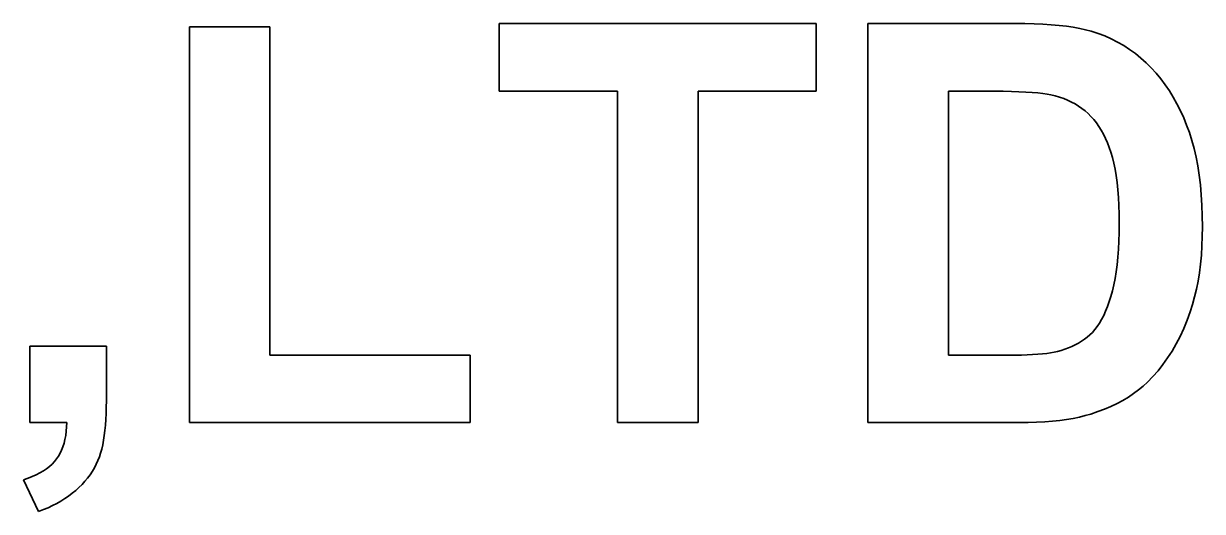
# Model space of a CAD drawing. Extents: x 23 to 587, y 4 to 413.
# Drawn here: x 253.559 to 256.513, y 164.563 to 165.786 of the extents above; entities that cross this region are included whole.
import ezdxf

# ---------------------------------------------------------------- set-up
doc = ezdxf.new("R2010")
doc.units = 0
doc.layers.get('0').update_dxf_attribs({"lineweight": 13})

# ---------------------------------------------------------------- blocks, each defined once
blk = doc.blocks.new('BLOCK7080')
at = {"color": 7, "lineweight": 35, "ltscale": 0.039734}
blk.add_line((-27.7303, 50.5346), (-26.1409, 50.5346), dxfattribs=at)
at = {"color": 7, "lineweight": 35, "ltscale": 0.008459}
for p, q in [((-27.7303, 50.1962), (-27.7303, 50.5346)), ((-26.1409, 50.5346), (-26.1409, 50.1962))]:
    blk.add_line(p, q, dxfattribs=at)
at = {"color": 7, "lineweight": 35, "ltscale": 0.018452}
blk.add_line((-25.8817, 50.5346), (-25.1437, 50.5346), dxfattribs=at)
at = {"color": 7, "lineweight": 35, "ltscale": 0.05}
blk.add_line((-25.8817, 48.5346), (-25.8817, 50.5346), dxfattribs=at)
at = {"color": 7, "lineweight": 35, "ltscale": 0.001218}
for p, q in [((-25.1437, 50.5346), (-25.0949, 50.5342)), ((-24.2051, 49.5155), (-24.2057, 49.4668))]:
    blk.add_line(p, q, dxfattribs=at)
at = {"color": 7, "lineweight": 35, "ltscale": 0.00116}
blk.add_line((-25.0949, 50.5342), (-25.0486, 50.5331), dxfattribs=at)
at = {"color": 7, "lineweight": 35, "ltscale": 0.001101}
blk.add_line((-25.0486, 50.5331), (-25.0046, 50.5311), dxfattribs=at)
at = {"color": 7, "lineweight": 35, "ltscale": 0.001043}
for p, q in [((-25.0046, 50.5311), (-24.9629, 50.5285)), ((-24.3367, 48.9285), (-24.3575, 48.8924))]:
    blk.add_line(p, q, dxfattribs=at)
at = {"color": 7, "lineweight": 35, "ltscale": 0.000984929}
blk.add_line((-24.9629, 50.5285), (-24.9237, 50.525), dxfattribs=at)
at = {"color": 7, "lineweight": 35, "ltscale": 0.000927618}
blk.add_line((-24.9237, 50.525), (-24.8868, 50.5208), dxfattribs=at)
at = {"color": 7, "lineweight": 35, "ltscale": 0.000871682}
blk.add_line((-24.8868, 50.5208), (-24.8523, 50.5159), dxfattribs=at)
at = {"color": 7, "lineweight": 35, "ltscale": 0.010096}
for p, q in [((-29.2828, 50.5182), (-28.879, 50.5182)), ((-26.733, 48.5346), (-27.1369, 48.5346))]:
    blk.add_line(p, q, dxfattribs=at)
at = {"color": 7, "lineweight": 35, "ltscale": 0.049591}
blk.add_line((-29.2828, 48.5346), (-29.2828, 50.5182), dxfattribs=at)
at = {"color": 7, "lineweight": 35, "ltscale": 0.041167}
blk.add_line((-28.879, 50.5182), (-28.879, 48.8716), dxfattribs=at)
at = {"color": 7, "lineweight": 35, "ltscale": 0.000815713}
blk.add_line((-24.8523, 50.5159), (-24.8202, 50.5101), dxfattribs=at)
at = {"color": 7, "lineweight": 35, "ltscale": 0.000761417}
blk.add_line((-24.8202, 50.5101), (-24.7904, 50.5036), dxfattribs=at)
at = {"color": 7, "lineweight": 35, "ltscale": 0.000708391}
blk.add_line((-24.7904, 50.5036), (-24.763, 50.4964), dxfattribs=at)
at = {"color": 7, "lineweight": 35, "ltscale": 0.00091095}
blk.add_line((-24.763, 50.4964), (-24.7284, 50.4852), dxfattribs=at)
at = {"color": 7, "lineweight": 35, "ltscale": 0.000900899}
blk.add_line((-24.7284, 50.4852), (-24.6947, 50.4724), dxfattribs=at)
at = {"color": 7, "lineweight": 35, "ltscale": 0.000892285}
blk.add_line((-24.6947, 50.4724), (-24.662, 50.4581), dxfattribs=at)
at = {"color": 7, "lineweight": 35, "ltscale": 0.000887126}
blk.add_line((-24.662, 50.4581), (-24.6303, 50.442), dxfattribs=at)
at = {"color": 7, "lineweight": 35, "ltscale": 0.000883802}
blk.add_line((-24.6303, 50.442), (-24.5997, 50.4244), dxfattribs=at)
at = {"color": 7, "lineweight": 35, "ltscale": 0.000883417}
blk.add_line((-24.5997, 50.4244), (-24.57, 50.4052), dxfattribs=at)
at = {"color": 7, "lineweight": 35, "ltscale": 0.000885116}
blk.add_line((-24.57, 50.4052), (-24.5414, 50.3844), dxfattribs=at)
at = {"color": 7, "lineweight": 35, "ltscale": 0.000889946}
blk.add_line((-24.5414, 50.3844), (-24.5138, 50.3619), dxfattribs=at)
at = {"color": 7, "lineweight": 35, "ltscale": 0.000896975}
blk.add_line((-24.5138, 50.3619), (-24.4872, 50.3379), dxfattribs=at)
at = {"color": 7, "lineweight": 35, "ltscale": 0.000906335}
blk.add_line((-24.4872, 50.3379), (-24.4615, 50.3122), dxfattribs=at)
at = {"color": 7, "lineweight": 35, "ltscale": 0.00091226}
blk.add_line((-24.4615, 50.3122), (-24.437, 50.2852), dxfattribs=at)
at = {"color": 7, "lineweight": 35, "ltscale": 0.000915665}
blk.add_line((-24.437, 50.2852), (-24.4137, 50.2569), dxfattribs=at)
at = {"color": 7, "lineweight": 35, "ltscale": 0.00092041}
blk.add_line((-24.4137, 50.2569), (-24.3916, 50.2275), dxfattribs=at)
at = {"color": 7, "lineweight": 35, "ltscale": 0.000926664}
blk.add_line((-24.3916, 50.2275), (-24.3707, 50.1969), dxfattribs=at)
at = {"color": 7, "lineweight": 35, "ltscale": 0.014837}
blk.add_line((-27.1369, 50.1962), (-27.7303, 50.1962), dxfattribs=at)
at = {"color": 7, "lineweight": 35, "ltscale": 0.041541}
for p, q in [((-27.1369, 48.5346), (-27.1369, 50.1962)), ((-26.733, 50.1962), (-26.733, 48.5346))]:
    blk.add_line(p, q, dxfattribs=at)
at = {"color": 7, "lineweight": 35, "ltscale": 0.014802}
blk.add_line((-26.1409, 50.1962), (-26.733, 50.1962), dxfattribs=at)
at = {"color": 7, "lineweight": 35, "ltscale": 0.004536}
blk.add_line((-25.4779, 50.1962), (-25.2965, 50.1962), dxfattribs=at)
at = {"color": 7, "lineweight": 35, "ltscale": 0.033117}
blk.add_line((-25.4779, 48.8716), (-25.4779, 50.1962), dxfattribs=at)
at = {"color": 7, "lineweight": 35, "ltscale": 0.001194}
blk.add_line((-25.2965, 50.1962), (-25.2487, 50.1961), dxfattribs=at)
at = {"color": 7, "lineweight": 35, "ltscale": 0.001113}
blk.add_line((-25.2487, 50.1961), (-25.2042, 50.1955), dxfattribs=at)
at = {"color": 7, "lineweight": 35, "ltscale": 0.001032}
blk.add_line((-25.2042, 50.1955), (-25.1629, 50.1945), dxfattribs=at)
at = {"color": 7, "lineweight": 35, "ltscale": 0.000951218}
blk.add_line((-25.1629, 50.1945), (-25.1249, 50.1932), dxfattribs=at)
at = {"color": 7, "lineweight": 35, "ltscale": 0.000870424}
blk.add_line((-25.1249, 50.1932), (-25.0901, 50.1915), dxfattribs=at)
at = {"color": 7, "lineweight": 35, "ltscale": 0.000789882}
blk.add_line((-25.0901, 50.1915), (-25.0586, 50.1894), dxfattribs=at)
at = {"color": 7, "lineweight": 35, "ltscale": 0.00070992}
blk.add_line((-25.0586, 50.1894), (-25.0303, 50.1869), dxfattribs=at)
at = {"color": 7, "lineweight": 35, "ltscale": 0.00062972}
blk.add_line((-25.0303, 50.1869), (-25.0053, 50.184), dxfattribs=at)
at = {"color": 7, "lineweight": 35, "ltscale": 0.00055081}
blk.add_line((-25.0053, 50.184), (-24.9835, 50.1808), dxfattribs=at)
at = {"color": 7, "lineweight": 35, "ltscale": 0.000472162}
blk.add_line((-24.9835, 50.1808), (-24.965, 50.1772), dxfattribs=at)
at = {"color": 7, "lineweight": 35, "ltscale": 0.000572519}
blk.add_line((-24.965, 50.1772), (-24.9427, 50.1718), dxfattribs=at)
at = {"color": 7, "lineweight": 35, "ltscale": 0.000558688}
blk.add_line((-24.9427, 50.1718), (-24.9213, 50.1655), dxfattribs=at)
at = {"color": 7, "lineweight": 35, "ltscale": 0.00054676}
blk.add_line((-24.9213, 50.1655), (-24.9006, 50.1584), dxfattribs=at)
at = {"color": 7, "lineweight": 35, "ltscale": 0.000935156}
blk.add_line((-24.3707, 50.1969), (-24.351, 50.1651), dxfattribs=at)
at = {"color": 7, "lineweight": 35, "ltscale": 0.000945505}
blk.add_line((-24.351, 50.1651), (-24.3326, 50.1321), dxfattribs=at)
at = {"color": 7, "lineweight": 35, "ltscale": 0.000536303}
blk.add_line((-24.9006, 50.1584), (-24.8807, 50.1503), dxfattribs=at)
at = {"color": 7, "lineweight": 35, "ltscale": 0.000527319}
blk.add_line((-24.8807, 50.1503), (-24.8616, 50.1413), dxfattribs=at)
at = {"color": 7, "lineweight": 35, "ltscale": 0.000519536}
blk.add_line((-24.8616, 50.1413), (-24.8433, 50.1315), dxfattribs=at)
at = {"color": 7, "lineweight": 35, "ltscale": 0.000513783}
blk.add_line((-24.8433, 50.1315), (-24.8258, 50.1207), dxfattribs=at)
at = {"color": 7, "lineweight": 35, "ltscale": 0.000509329}
blk.add_line((-24.8258, 50.1207), (-24.8091, 50.1091), dxfattribs=at)
at = {"color": 7, "lineweight": 35, "ltscale": 0.000507349}
blk.add_line((-24.8091, 50.1091), (-24.7932, 50.0965), dxfattribs=at)
at = {"color": 7, "lineweight": 35, "ltscale": 0.000957753}
blk.add_line((-24.3326, 50.1321), (-24.3152, 50.0979), dxfattribs=at)
at = {"color": 7, "lineweight": 35, "ltscale": 0.0005061}
blk.add_line((-24.7932, 50.0965), (-24.7781, 50.083), dxfattribs=at)
at = {"color": 7, "lineweight": 35, "ltscale": 0.000510338}
blk.add_line((-24.7781, 50.083), (-24.7637, 50.0686), dxfattribs=at)
at = {"color": 7, "lineweight": 35, "ltscale": 0.000518829}
blk.add_line((-24.7637, 50.0686), (-24.7499, 50.053), dxfattribs=at)
at = {"color": 7, "lineweight": 35, "ltscale": 0.000529774}
blk.add_line((-24.7499, 50.053), (-24.7368, 50.0364), dxfattribs=at)
at = {"color": 7, "lineweight": 35, "ltscale": 0.000971504}
blk.add_line((-24.3152, 50.0979), (-24.2991, 50.0625), dxfattribs=at)
at = {"color": 7, "lineweight": 35, "ltscale": 0.000986949}
blk.add_line((-24.2991, 50.0625), (-24.2843, 50.026), dxfattribs=at)
at = {"color": 7, "lineweight": 35, "ltscale": 0.000541435}
blk.add_line((-24.7368, 50.0364), (-24.7244, 50.0186), dxfattribs=at)
at = {"color": 7, "lineweight": 35, "ltscale": 0.000555458}
blk.add_line((-24.7244, 50.0186), (-24.7126, 49.9998), dxfattribs=at)
at = {"color": 7, "lineweight": 35, "ltscale": 0.000570564}
blk.add_line((-24.7126, 49.9998), (-24.7014, 49.9799), dxfattribs=at)
at = {"color": 7, "lineweight": 35, "ltscale": 0.001004}
blk.add_line((-24.2843, 50.026), (-24.2706, 49.9882), dxfattribs=at)
at = {"color": 7, "lineweight": 35, "ltscale": 0.001028}
blk.add_line((-24.2706, 49.9882), (-24.2581, 49.949), dxfattribs=at)
at = {"color": 7, "lineweight": 35, "ltscale": 0.000586688}
blk.add_line((-24.7014, 49.9799), (-24.691, 49.9589), dxfattribs=at)
at = {"color": 7, "lineweight": 35, "ltscale": 0.000604545}
blk.add_line((-24.691, 49.9589), (-24.6811, 49.9368), dxfattribs=at)
at = {"color": 7, "lineweight": 35, "ltscale": 0.000623362}
blk.add_line((-24.6811, 49.9368), (-24.672, 49.9136), dxfattribs=at)
at = {"color": 7, "lineweight": 35, "ltscale": 0.001063}
for p, q in [((-24.2581, 49.949), (-24.247, 49.908)), ((-24.3173, 48.9664), (-24.3367, 48.9285))]:
    blk.add_line(p, q, dxfattribs=at)
at = {"color": 7, "lineweight": 35, "ltscale": 0.00064352}
blk.add_line((-24.672, 49.9136), (-24.6635, 49.8893), dxfattribs=at)
at = {"color": 7, "lineweight": 35, "ltscale": 0.000676336}
blk.add_line((-24.6635, 49.8893), (-24.6557, 49.8634), dxfattribs=at)
at = {"color": 7, "lineweight": 35, "ltscale": 0.001098}
blk.add_line((-24.247, 49.908), (-24.2372, 49.8652), dxfattribs=at)
at = {"color": 7, "lineweight": 35, "ltscale": 0.000722381}
blk.add_line((-24.6557, 49.8634), (-24.6487, 49.8353), dxfattribs=at)
at = {"color": 7, "lineweight": 35, "ltscale": 0.00077147}
blk.add_line((-24.6487, 49.8353), (-24.6426, 49.8051), dxfattribs=at)
at = {"color": 7, "lineweight": 35, "ltscale": 0.001135}
for p, q in [((-24.2372, 49.8652), (-24.2287, 49.8206)), ((-24.6225, 49.5332), (-24.6229, 49.4878))]:
    blk.add_line(p, q, dxfattribs=at)
at = {"color": 7, "lineweight": 35, "ltscale": 0.001174}
blk.add_line((-24.2287, 49.8206), (-24.2214, 49.7742), dxfattribs=at)
at = {"color": 7, "lineweight": 35, "ltscale": 0.000819613}
blk.add_line((-24.6426, 49.8051), (-24.6373, 49.7727), dxfattribs=at)
at = {"color": 7, "lineweight": 35, "ltscale": 0.00087095}
blk.add_line((-24.6373, 49.7727), (-24.6328, 49.7382), dxfattribs=at)
at = {"color": 7, "lineweight": 35, "ltscale": 0.001213}
blk.add_line((-24.2214, 49.7742), (-24.2155, 49.726), dxfattribs=at)
at = {"color": 7, "lineweight": 35, "ltscale": 0.000921646}
blk.add_line((-24.6328, 49.7382), (-24.6291, 49.7015), dxfattribs=at)
at = {"color": 7, "lineweight": 35, "ltscale": 0.00097387}
blk.add_line((-24.6291, 49.7015), (-24.6262, 49.6627), dxfattribs=at)
at = {"color": 7, "lineweight": 35, "ltscale": 0.001254}
blk.add_line((-24.2155, 49.726), (-24.211, 49.6761), dxfattribs=at)
at = {"color": 7, "lineweight": 35, "ltscale": 0.001026}
blk.add_line((-24.6262, 49.6627), (-24.6242, 49.6217), dxfattribs=at)
at = {"color": 7, "lineweight": 35, "ltscale": 0.001296}
blk.add_line((-24.211, 49.6761), (-24.2077, 49.6243), dxfattribs=at)
at = {"color": 7, "lineweight": 35, "ltscale": 0.001079}
blk.add_line((-24.6242, 49.6217), (-24.6229, 49.5785), dxfattribs=at)
at = {"color": 7, "lineweight": 35, "ltscale": 0.001133}
blk.add_line((-24.6229, 49.5785), (-24.6225, 49.5332), dxfattribs=at)
at = {"color": 7, "lineweight": 35, "ltscale": 0.001339}
blk.add_line((-24.2077, 49.6243), (-24.2057, 49.5708), dxfattribs=at)
at = {"color": 7, "lineweight": 35, "ltscale": 0.001383}
blk.add_line((-24.2057, 49.5708), (-24.2051, 49.5155), dxfattribs=at)
at = {"color": 7, "lineweight": 35, "ltscale": 0.001087}
blk.add_line((-24.6229, 49.4878), (-24.6242, 49.4443), dxfattribs=at)
at = {"color": 7, "lineweight": 35, "ltscale": 0.001184}
blk.add_line((-24.2057, 49.4668), (-24.2075, 49.4194), dxfattribs=at)
at = {"color": 7, "lineweight": 35, "ltscale": 0.000991373}
blk.add_line((-24.6262, 49.4028), (-24.6291, 49.3633), dxfattribs=at)
at = {"color": 7, "lineweight": 35, "ltscale": 0.001039}
blk.add_line((-24.6242, 49.4443), (-24.6262, 49.4028), dxfattribs=at)
at = {"color": 7, "lineweight": 35, "ltscale": 0.001152}
blk.add_line((-24.2075, 49.4194), (-24.2106, 49.3735), dxfattribs=at)
at = {"color": 7, "lineweight": 35, "ltscale": 0.000944434}
blk.add_line((-24.6291, 49.3633), (-24.6328, 49.3257), dxfattribs=at)
at = {"color": 7, "lineweight": 35, "ltscale": 0.00112}
blk.add_line((-24.2106, 49.3735), (-24.2149, 49.3289), dxfattribs=at)
at = {"color": 7, "lineweight": 35, "ltscale": 0.000852734}
blk.add_line((-24.6373, 49.29), (-24.6426, 49.2563), dxfattribs=at)
at = {"color": 7, "lineweight": 35, "ltscale": 0.000898945}
blk.add_line((-24.6328, 49.3257), (-24.6373, 49.29), dxfattribs=at)
at = {"color": 7, "lineweight": 35, "ltscale": 0.001061}
blk.add_line((-24.2204, 49.2856), (-24.2272, 49.2437), dxfattribs=at)
at = {"color": 7, "lineweight": 35, "ltscale": 0.00109}
blk.add_line((-24.2149, 49.3289), (-24.2204, 49.2856), dxfattribs=at)
at = {"color": 7, "lineweight": 35, "ltscale": 0.000764673}
blk.add_line((-24.6487, 49.2246), (-24.6557, 49.1948), dxfattribs=at)
at = {"color": 7, "lineweight": 35, "ltscale": 0.000808894}
blk.add_line((-24.6426, 49.2563), (-24.6487, 49.2246), dxfattribs=at)
at = {"color": 7, "lineweight": 35, "ltscale": 0.001033}
blk.add_line((-24.2272, 49.2437), (-24.2352, 49.2032), dxfattribs=at)
at = {"color": 7, "lineweight": 35, "ltscale": 0.000686184}
blk.add_line((-24.6635, 49.1669), (-24.6719, 49.1408), dxfattribs=at)
at = {"color": 7, "lineweight": 35, "ltscale": 0.000723233}
blk.add_line((-24.6557, 49.1948), (-24.6635, 49.1669), dxfattribs=at)
at = {"color": 7, "lineweight": 35, "ltscale": 0.000979803}
blk.add_line((-24.2444, 49.164), (-24.2548, 49.1263), dxfattribs=at)
at = {"color": 7, "lineweight": 35, "ltscale": 0.001006}
blk.add_line((-24.2352, 49.2032), (-24.2444, 49.164), dxfattribs=at)
at = {"color": 7, "lineweight": 35, "ltscale": 0.00062267}
blk.add_line((-24.6808, 49.1162), (-24.6902, 49.0931), dxfattribs=at)
at = {"color": 7, "lineweight": 35, "ltscale": 0.000653899}
blk.add_line((-24.6719, 49.1408), (-24.6808, 49.1162), dxfattribs=at)
at = {"color": 7, "lineweight": 35, "ltscale": 0.000955838}
blk.add_line((-24.2548, 49.1263), (-24.2665, 49.0899), dxfattribs=at)
at = {"color": 7, "lineweight": 35, "ltscale": 0.00053697}
blk.add_line((-24.7104, 49.0515), (-24.7212, 49.0329), dxfattribs=at)
at = {"color": 7, "lineweight": 35, "ltscale": 0.000564555}
blk.add_line((-24.7, 49.0715), (-24.7104, 49.0515), dxfattribs=at)
at = {"color": 7, "lineweight": 35, "ltscale": 0.000593024}
blk.add_line((-24.6902, 49.0931), (-24.7, 49.0715), dxfattribs=at)
at = {"color": 7, "lineweight": 35, "ltscale": 0.001112}
blk.add_line((-24.2821, 49.047), (-24.299, 49.0059), dxfattribs=at)
at = {"color": 7, "lineweight": 35, "ltscale": 0.00114}
blk.add_line((-24.2665, 49.0899), (-24.2821, 49.047), dxfattribs=at)
at = {"color": 7, "lineweight": 35, "ltscale": 0.000445622}
blk.add_line((-24.7565, 48.9864), (-24.7692, 48.9739), dxfattribs=at)
at = {"color": 7, "lineweight": 35, "ltscale": 0.000465269}
blk.add_line((-24.7442, 49.0004), (-24.7565, 48.9864), dxfattribs=at)
at = {"color": 7, "lineweight": 35, "ltscale": 0.000486528}
blk.add_line((-24.7325, 49.0159), (-24.7442, 49.0004), dxfattribs=at)
at = {"color": 7, "lineweight": 35, "ltscale": 0.000510576}
blk.add_line((-24.7212, 49.0329), (-24.7325, 49.0159), dxfattribs=at)
at = {"color": 7, "lineweight": 35, "ltscale": 0.001088}
blk.add_line((-24.299, 49.0059), (-24.3173, 48.9664), dxfattribs=at)
at = {"color": 7, "lineweight": 35, "ltscale": 0.000461683}
blk.add_line((-24.8423, 48.9237), (-24.859, 48.9158), dxfattribs=at)
at = {"color": 7, "lineweight": 35, "ltscale": 0.000454058}
blk.add_line((-24.8264, 48.9324), (-24.8423, 48.9237), dxfattribs=at)
at = {"color": 7, "lineweight": 35, "ltscale": 0.00044822}
blk.add_line((-24.8111, 48.9418), (-24.8264, 48.9324), dxfattribs=at)
at = {"color": 7, "lineweight": 35, "ltscale": 0.00044323}
blk.add_line((-24.7964, 48.9518), (-24.8111, 48.9418), dxfattribs=at)
at = {"color": 7, "lineweight": 35, "ltscale": 0.000439946}
blk.add_line((-24.7825, 48.9625), (-24.7964, 48.9518), dxfattribs=at)
at = {"color": 7, "lineweight": 35, "ltscale": 0.000437967}
blk.add_line((-24.7692, 48.9739), (-24.7825, 48.9625), dxfattribs=at)
at = {"color": 7, "lineweight": 35, "ltscale": 0.009584}
for p, q in [((-30.0823, 48.5346), (-30.0823, 48.918)), ((-30.0823, 48.918), (-29.6989, 48.918))]:
    blk.add_line(p, q, dxfattribs=at)
at = {"color": 7, "lineweight": 35, "ltscale": 0.006856}
blk.add_line((-29.6989, 48.918), (-29.6989, 48.6437), dxfattribs=at)
at = {"color": 7, "lineweight": 35, "ltscale": 0.025102}
blk.add_line((-28.879, 48.8716), (-27.8749, 48.8716), dxfattribs=at)
at = {"color": 7, "lineweight": 35, "ltscale": 0.008424}
blk.add_line((-27.8749, 48.8716), (-27.8749, 48.5346), dxfattribs=at)
at = {"color": 7, "lineweight": 35, "ltscale": 0.007537}
blk.add_line((-25.1764, 48.8716), (-25.4779, 48.8716), dxfattribs=at)
at = {"color": 7, "lineweight": 35, "ltscale": 0.000822438}
blk.add_line((-25.1435, 48.8717), (-25.1764, 48.8716), dxfattribs=at)
at = {"color": 7, "lineweight": 35, "ltscale": 0.000775286}
blk.add_line((-25.1125, 48.8723), (-25.1435, 48.8717), dxfattribs=at)
at = {"color": 7, "lineweight": 35, "ltscale": 0.000728609}
blk.add_line((-25.0834, 48.8733), (-25.1125, 48.8723), dxfattribs=at)
at = {"color": 7, "lineweight": 35, "ltscale": 0.000681752}
blk.add_line((-25.0562, 48.8746), (-25.0834, 48.8733), dxfattribs=at)
at = {"color": 7, "lineweight": 35, "ltscale": 0.000635438}
blk.add_line((-25.0308, 48.8763), (-25.0562, 48.8746), dxfattribs=at)
at = {"color": 7, "lineweight": 35, "ltscale": 0.000589456}
blk.add_line((-25.0073, 48.8784), (-25.0308, 48.8763), dxfattribs=at)
at = {"color": 7, "lineweight": 35, "ltscale": 0.000543387}
blk.add_line((-24.9857, 48.8809), (-25.0073, 48.8784), dxfattribs=at)
at = {"color": 7, "lineweight": 35, "ltscale": 0.000497931}
blk.add_line((-24.966, 48.8838), (-24.9857, 48.8809), dxfattribs=at)
at = {"color": 7, "lineweight": 35, "ltscale": 0.000453359}
blk.add_line((-24.9482, 48.887), (-24.966, 48.8838), dxfattribs=at)
at = {"color": 7, "lineweight": 35, "ltscale": 0.000408836}
blk.add_line((-24.9322, 48.8907), (-24.9482, 48.887), dxfattribs=at)
at = {"color": 7, "lineweight": 35, "ltscale": 0.000500099}
blk.add_line((-24.9129, 48.8959), (-24.9322, 48.8907), dxfattribs=at)
at = {"color": 7, "lineweight": 35, "ltscale": 0.000489081}
blk.add_line((-24.8943, 48.9018), (-24.9129, 48.8959), dxfattribs=at)
at = {"color": 7, "lineweight": 35, "ltscale": 0.000478908}
blk.add_line((-24.8763, 48.9085), (-24.8943, 48.9018), dxfattribs=at)
at = {"color": 7, "lineweight": 35, "ltscale": 0.000469439}
blk.add_line((-24.859, 48.9158), (-24.8763, 48.9085), dxfattribs=at)
at = {"color": 7, "lineweight": 35, "ltscale": 0.001024}
blk.add_line((-24.3575, 48.8924), (-24.3796, 48.8579), dxfattribs=at)
at = {"color": 7, "lineweight": 35, "ltscale": 0.000992919}
blk.add_line((-24.4029, 48.825), (-24.4276, 48.7939), dxfattribs=at)
at = {"color": 7, "lineweight": 35, "ltscale": 0.001007}
blk.add_line((-24.3796, 48.8579), (-24.4029, 48.825), dxfattribs=at)
at = {"color": 7, "lineweight": 35, "ltscale": 0.000973299}
blk.add_line((-24.4535, 48.7644), (-24.4807, 48.7365), dxfattribs=at)
at = {"color": 7, "lineweight": 35, "ltscale": 0.000981745}
blk.add_line((-24.4276, 48.7939), (-24.4535, 48.7644), dxfattribs=at)
at = {"color": 7, "lineweight": 35, "ltscale": 0.000767088}
blk.add_line((-24.5256, 48.6974), (-24.5503, 48.6792), dxfattribs=at)
at = {"color": 7, "lineweight": 35, "ltscale": 0.000751797}
blk.add_line((-24.5024, 48.7165), (-24.5256, 48.6974), dxfattribs=at)
at = {"color": 7, "lineweight": 35, "ltscale": 0.000738902}
blk.add_line((-24.4807, 48.7365), (-24.5024, 48.7165), dxfattribs=at)
at = {"color": 7, "lineweight": 35, "ltscale": 0.000814082}
blk.add_line((-29.6989, 48.6437), (-29.6992, 48.6112), dxfattribs=at)
at = {"color": 7, "lineweight": 35, "ltscale": 0.000847673}
blk.add_line((-24.6332, 48.6299), (-24.6638, 48.6153), dxfattribs=at)
at = {"color": 7, "lineweight": 35, "ltscale": 0.000824609}
blk.add_line((-24.6041, 48.6454), (-24.6332, 48.6299), dxfattribs=at)
at = {"color": 7, "lineweight": 35, "ltscale": 0.000803581}
blk.add_line((-24.5765, 48.6618), (-24.6041, 48.6454), dxfattribs=at)
at = {"color": 7, "lineweight": 35, "ltscale": 0.000784296}
blk.add_line((-24.5503, 48.6792), (-24.5765, 48.6618), dxfattribs=at)
at = {"color": 7, "lineweight": 35, "ltscale": 0.000745512}
blk.add_line((-29.7001, 48.58), (-29.7015, 48.5502), dxfattribs=at)
at = {"color": 7, "lineweight": 35, "ltscale": 0.000780018}
blk.add_line((-29.6992, 48.6112), (-29.7001, 48.58), dxfattribs=at)
at = {"color": 7, "lineweight": 35, "ltscale": 0.000757922}
blk.add_line((-24.7921, 48.5689), (-24.8215, 48.5617), dxfattribs=at)
at = {"color": 7, "lineweight": 35, "ltscale": 0.000719398}
blk.add_line((-24.7644, 48.5769), (-24.7921, 48.5689), dxfattribs=at)
at = {"color": 7, "lineweight": 35, "ltscale": 0.000924303}
blk.add_line((-24.7294, 48.5888), (-24.7644, 48.5769), dxfattribs=at)
at = {"color": 7, "lineweight": 35, "ltscale": 0.000897624}
blk.add_line((-24.6959, 48.6016), (-24.7294, 48.5888), dxfattribs=at)
at = {"color": 7, "lineweight": 35, "ltscale": 0.000871586}
blk.add_line((-24.6638, 48.6153), (-24.6959, 48.6016), dxfattribs=at)
at = {"color": 7, "lineweight": 35, "ltscale": 0.004639}
blk.add_line((-29.8967, 48.5346), (-30.0823, 48.5346), dxfattribs=at)
at = {"color": 7, "lineweight": 35, "ltscale": 0.000545415}
blk.add_line((-29.8997, 48.4902), (-29.8978, 48.5119), dxfattribs=at)
at = {"color": 7, "lineweight": 35, "ltscale": 0.000568183}
blk.add_line((-29.8978, 48.5119), (-29.8967, 48.5346), dxfattribs=at)
at = {"color": 7, "lineweight": 35, "ltscale": 0.000677525}
blk.add_line((-29.7035, 48.5218), (-29.7061, 48.4949), dxfattribs=at)
at = {"color": 7, "lineweight": 35, "ltscale": 0.000710536}
blk.add_line((-29.7015, 48.5502), (-29.7035, 48.5218), dxfattribs=at)
at = {"color": 7, "lineweight": 35, "ltscale": 0.035198}
blk.add_line((-27.8749, 48.5346), (-29.2828, 48.5346), dxfattribs=at)
at = {"color": 7, "lineweight": 35, "ltscale": 0.018997}
blk.add_line((-25.1219, 48.5346), (-25.8817, 48.5346), dxfattribs=at)
at = {"color": 7, "lineweight": 35, "ltscale": 0.001096}
blk.add_line((-25.078, 48.535), (-25.1219, 48.5346), dxfattribs=at)
at = {"color": 7, "lineweight": 35, "ltscale": 0.001051}
blk.add_line((-25.036, 48.5363), (-25.078, 48.535), dxfattribs=at)
at = {"color": 7, "lineweight": 35, "ltscale": 0.001008}
blk.add_line((-24.9957, 48.5384), (-25.036, 48.5363), dxfattribs=at)
at = {"color": 7, "lineweight": 35, "ltscale": 0.000964169}
blk.add_line((-24.9573, 48.5414), (-24.9957, 48.5384), dxfattribs=at)
at = {"color": 7, "lineweight": 35, "ltscale": 0.000920772}
blk.add_line((-24.9206, 48.5451), (-24.9573, 48.5414), dxfattribs=at)
at = {"color": 7, "lineweight": 35, "ltscale": 0.000878687}
blk.add_line((-24.8858, 48.5498), (-24.9206, 48.5451), dxfattribs=at)
at = {"color": 7, "lineweight": 35, "ltscale": 0.000837584}
blk.add_line((-24.8527, 48.5553), (-24.8858, 48.5498), dxfattribs=at)
at = {"color": 7, "lineweight": 35, "ltscale": 0.000796838}
blk.add_line((-24.8215, 48.5617), (-24.8527, 48.5553), dxfattribs=at)
at = {"color": 7, "lineweight": 35, "ltscale": 0.000502679}
blk.add_line((-29.9064, 48.4497), (-29.9026, 48.4694), dxfattribs=at)
at = {"color": 7, "lineweight": 35, "ltscale": 0.000522916}
blk.add_line((-29.9026, 48.4694), (-29.8997, 48.4902), dxfattribs=at)
at = {"color": 7, "lineweight": 35, "ltscale": 0.00061061}
blk.add_line((-29.7092, 48.4693), (-29.713, 48.4451), dxfattribs=at)
at = {"color": 7, "lineweight": 35, "ltscale": 0.00064416}
blk.add_line((-29.7061, 48.4949), (-29.7092, 48.4693), dxfattribs=at)
at = {"color": 7, "lineweight": 35, "ltscale": 0.000438209}
blk.add_line((-29.9308, 48.3805), (-29.9233, 48.3963), dxfattribs=at)
at = {"color": 7, "lineweight": 35, "ltscale": 0.000451378}
blk.add_line((-29.9233, 48.3963), (-29.9167, 48.4131), dxfattribs=at)
at = {"color": 7, "lineweight": 35, "ltscale": 0.00046592}
blk.add_line((-29.9167, 48.4131), (-29.9111, 48.4309), dxfattribs=at)
at = {"color": 7, "lineweight": 35, "ltscale": 0.000484532}
blk.add_line((-29.9111, 48.4309), (-29.9064, 48.4497), dxfattribs=at)
at = {"color": 7, "lineweight": 35, "ltscale": 0.000516475}
blk.add_line((-29.7221, 48.401), (-29.7276, 48.3811), dxfattribs=at)
at = {"color": 7, "lineweight": 35, "ltscale": 0.000547741}
blk.add_line((-29.7173, 48.4224), (-29.7221, 48.401), dxfattribs=at)
at = {"color": 7, "lineweight": 35, "ltscale": 0.00057849}
blk.add_line((-29.713, 48.4451), (-29.7173, 48.4224), dxfattribs=at)
at = {"color": 7, "lineweight": 35, "ltscale": 0.000430411}
blk.add_line((-29.9709, 48.3262), (-29.9591, 48.3387), dxfattribs=at)
at = {"color": 7, "lineweight": 35, "ltscale": 0.00041953}
blk.add_line((-29.9591, 48.3387), (-29.9486, 48.3518), dxfattribs=at)
at = {"color": 7, "lineweight": 35, "ltscale": 0.000418135}
blk.add_line((-29.9486, 48.3518), (-29.9392, 48.3656), dxfattribs=at)
at = {"color": 7, "lineweight": 35, "ltscale": 0.000426399}
blk.add_line((-29.9392, 48.3656), (-29.9308, 48.3805), dxfattribs=at)
at = {"color": 7, "lineweight": 35, "ltscale": 0.000501074}
blk.add_line((-29.7411, 48.3434), (-29.7494, 48.3252), dxfattribs=at)
at = {"color": 7, "lineweight": 35, "ltscale": 0.000500265}
blk.add_line((-29.7338, 48.3621), (-29.7411, 48.3434), dxfattribs=at)
at = {"color": 7, "lineweight": 35, "ltscale": 0.00050099}
blk.add_line((-29.7276, 48.3811), (-29.7338, 48.3621), dxfattribs=at)
at = {"color": 7, "lineweight": 35, "ltscale": 0.000522102}
blk.add_line((-30.0501, 48.2722), (-30.0316, 48.2819), dxfattribs=at)
at = {"color": 7, "lineweight": 35, "ltscale": 0.000499488}
blk.add_line((-30.0316, 48.2819), (-30.0144, 48.2921), dxfattribs=at)
at = {"color": 7, "lineweight": 35, "ltscale": 0.000478886}
blk.add_line((-30.0144, 48.2921), (-29.9986, 48.3029), dxfattribs=at)
at = {"color": 7, "lineweight": 35, "ltscale": 0.000461073}
blk.add_line((-29.9986, 48.3029), (-29.9841, 48.3143), dxfattribs=at)
at = {"color": 7, "lineweight": 35, "ltscale": 0.000443969}
blk.add_line((-29.9841, 48.3143), (-29.9709, 48.3262), dxfattribs=at)
at = {"color": 7, "lineweight": 35, "ltscale": 0.000512307}
blk.add_line((-29.769, 48.2899), (-29.7804, 48.2728), dxfattribs=at)
at = {"color": 7, "lineweight": 35, "ltscale": 0.000507279}
blk.add_line((-29.7587, 48.3073), (-29.769, 48.2899), dxfattribs=at)
at = {"color": 7, "lineweight": 35, "ltscale": 0.000503322}
blk.add_line((-29.7494, 48.3252), (-29.7587, 48.3073), dxfattribs=at)
at = {"color": 7, "lineweight": 35, "ltscale": 0.000596966}
blk.add_line((-30.1137, 48.2467), (-30.0911, 48.2547), dxfattribs=at)
at = {"color": 7, "lineweight": 35, "ltscale": 0.004378}
blk.add_line((-30.0386, 48.0885), (-30.1137, 48.2467), dxfattribs=at)
at = {"color": 7, "lineweight": 35, "ltscale": 0.000570666}
blk.add_line((-30.0911, 48.2547), (-30.07, 48.2632), dxfattribs=at)
at = {"color": 7, "lineweight": 35, "ltscale": 0.000545573}
blk.add_line((-30.07, 48.2632), (-30.0501, 48.2722), dxfattribs=at)
at = {"color": 7, "lineweight": 35, "ltscale": 0.00054677}
blk.add_line((-29.8206, 48.224), (-29.836, 48.2085), dxfattribs=at)
at = {"color": 7, "lineweight": 35, "ltscale": 0.000536051}
blk.add_line((-29.8062, 48.2399), (-29.8206, 48.224), dxfattribs=at)
at = {"color": 7, "lineweight": 35, "ltscale": 0.000527074}
blk.add_line((-29.7928, 48.2561), (-29.8062, 48.2399), dxfattribs=at)
at = {"color": 7, "lineweight": 35, "ltscale": 0.000518856}
blk.add_line((-29.7804, 48.2728), (-29.7928, 48.2561), dxfattribs=at)
at = {"color": 7, "lineweight": 35, "ltscale": 0.000574748}
blk.add_line((-29.8878, 48.1656), (-29.9068, 48.1527), dxfattribs=at)
at = {"color": 7, "lineweight": 35, "ltscale": 0.000566871}
blk.add_line((-29.8697, 48.1793), (-29.8878, 48.1656), dxfattribs=at)
at = {"color": 7, "lineweight": 35, "ltscale": 0.000560217}
blk.add_line((-29.8524, 48.1936), (-29.8697, 48.1793), dxfattribs=at)
at = {"color": 7, "lineweight": 35, "ltscale": 0.000554616}
blk.add_line((-29.836, 48.2085), (-29.8524, 48.1936), dxfattribs=at)
at = {"color": 7, "lineweight": 35, "ltscale": 0.000644288}
blk.add_line((-30.0145, 48.0975), (-30.0386, 48.0885), dxfattribs=at)
at = {"color": 7, "lineweight": 35, "ltscale": 0.000630285}
blk.add_line((-29.9912, 48.1073), (-30.0145, 48.0975), dxfattribs=at)
at = {"color": 7, "lineweight": 35, "ltscale": 0.000617502}
blk.add_line((-29.9688, 48.1176), (-29.9912, 48.1073), dxfattribs=at)
at = {"color": 7, "lineweight": 35, "ltscale": 0.000604982}
blk.add_line((-29.9473, 48.1286), (-29.9688, 48.1176), dxfattribs=at)
at = {"color": 7, "lineweight": 35, "ltscale": 0.0005941}
blk.add_line((-29.9266, 48.1403), (-29.9473, 48.1286), dxfattribs=at)
at = {"color": 7, "lineweight": 35, "ltscale": 0.000583565}
blk.add_line((-29.9068, 48.1527), (-29.9266, 48.1403), dxfattribs=at)

msp = doc.modelspace()

# ---------------------------------------------------------------- block references
at = {"lineweight": 0, "xscale": 0.5, "yscale": 0.5, "zscale": 0.5}
msp.add_blockref('BLOCK7080', (268.6158, 140.5185), dxfattribs=at)

doc.saveas('drawing.dxf')
